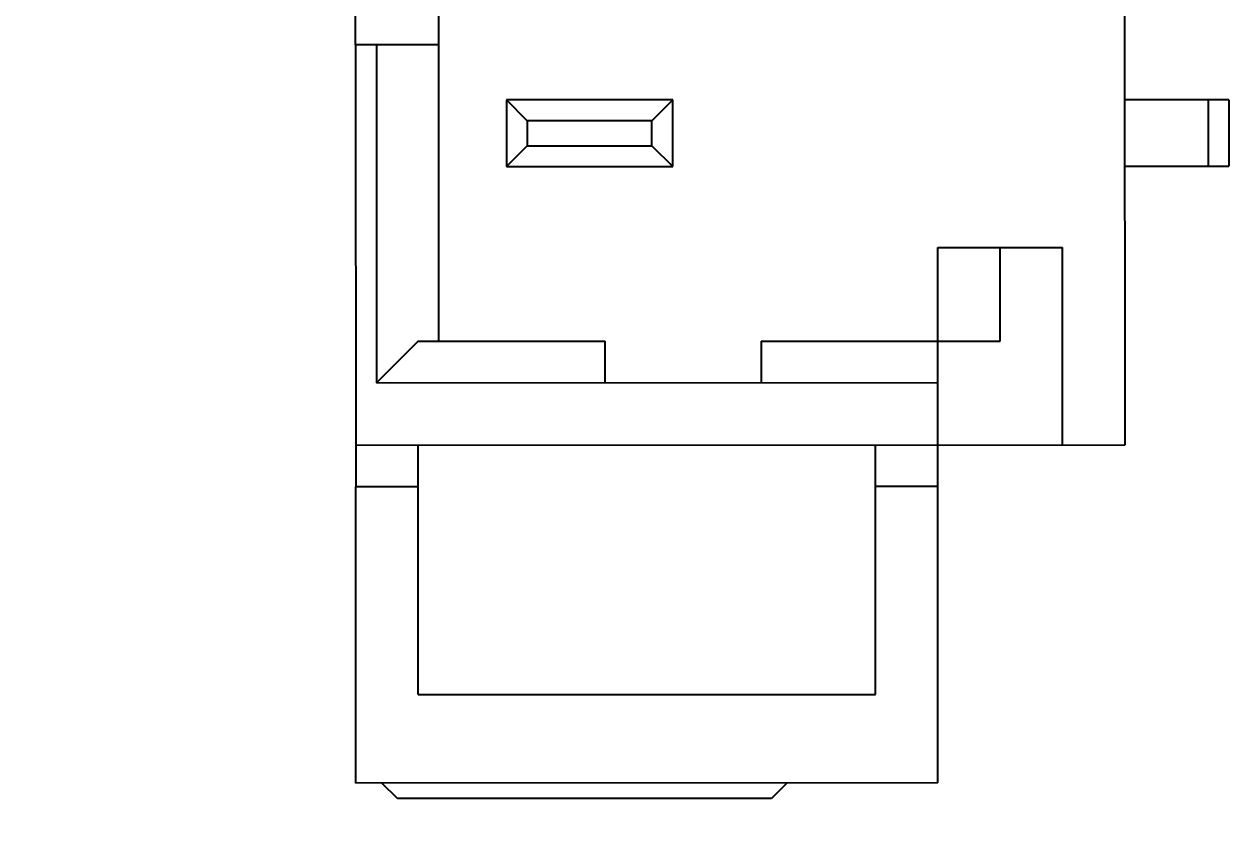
# Model space of a CAD drawing. Header units: millimetres. Extents: x 453.6 to 545.9, y 214.7 to 294.3.
# Drawn here: x 477.74 to 483.54, y 265.33 to 269.18 of the extents above; entities that cross this region are included whole.
import ezdxf

# ---------------------------------------------------------------- set-up
doc = ezdxf.new("R2010")
doc.units = ezdxf.units.MM
doc.header["$LTSCALE"] = 30.734
doc.header["$PDMODE"] = 3
doc.header["$PDSIZE"] = 0.3125
doc.layers.get('0').update_dxf_attribs({"linetype": 'CONTINUOUS'})
doc.layers.get('Defpoints').update_dxf_attribs({"linetype": 'CONTINUOUS'})
doc.layers.add('dim', color=6, linetype='CONTINUOUS', lineweight=9)
doc.styles.add('Verdana', font='verdana.ttf', dxfattribs={"height": 2.5})
doc.dimstyles.new('aaaaaaaa 3.0', dxfattribs={"dimtxt": 2.5, "dimasz": 1.5, "dimexe": 1.25, "dimexo": 0.625, "dimtad": 1, "dimdec": 1, "dimzin": 9, "dimdsep": 46, "dimtxsty": 'Verdana', "dimcen": 0, "dimazin": 0, "dimtfac": 1, "dimtofl": 0, "dimtmove": 0, "dimatfit": 3, "dimfxl": 1, "dimlwd": 25, "dimlwe": 25, "dimarcsym": 0})

# ---------------------------------------------------------------- blocks, each defined once
blk = doc.blocks.new('*D45')
at = {"layer": 'Defpoints', "color": 0}
for p in [(482.2733, 276.4739), (457.1679, 262.0629), (482.2708, 262.0629)]:
    blk.add_point(p, dxfattribs=at)
at = {"layer": 'dim', "color": 0, "lineweight": 25}
for p, q in [((481.6483, 276.4739), (455.9179, 276.4739)), ((457.1679, 274.9739), (457.1679, 263.5629)), ((481.6458, 262.0629), (455.9179, 262.0629))]:
    blk.add_line(p, q, dxfattribs=at)
at = {"layer": 'dim', "color": 0}
for points in [[(457.4179, 274.9739), (456.9179, 274.9739), (457.1679, 276.4739)], [(456.9179, 263.5629), (457.4179, 263.5629), (457.1679, 262.0629)]]:
    blk.add_solid(points, dxfattribs=at)
at = {"layer": 'dim', "color": 0, "insert": (455.2887, 269.2684), "char_height": 2.5, "attachment_point": 5, "rotation": 90, "style": 'Verdana'}
blk.add_mtext('14.4', dxfattribs=at)

msp = doc.modelspace()

# ---------------------------------------------------------------- linework, layer by layer
at = {"linetype": 'Continuous'}
for p, q in [((479.3358, 269.0757), (479.3348, 273.0257)), ((483.0364, 267.1518), (483.0352, 271.4018)), ((479.7362, 267.6509), (479.7354, 270.8009)), ((479.7358, 269.0759), (479.3358, 269.0757)), ((479.3358, 269.0757), (479.3364, 266.9507)), ((479.4358, 269.0758), (479.4363, 267.4508)), ((480.8609, 268.8112), (480.0609, 268.8109)), ((480.0609, 268.8109), (480.061, 268.4909)), ((480.1609, 268.711), (480.0609, 268.8109)), ((480.7609, 268.7111), (480.8609, 268.8112)), ((480.861, 268.4912), (480.8609, 268.8112)), ((483.5359, 268.8119), (483.0359, 268.8118)), ((483.4359, 268.8119), (483.436, 268.4919)), ((483.5359, 268.8119), (483.536, 268.4919)), ((480.7609, 268.7111), (480.1609, 268.711)), ((480.1609, 268.711), (480.161, 268.591)), ((480.761, 268.5911), (480.7609, 268.7111)), ((480.161, 268.591), (480.061, 268.4909)), ((480.161, 268.591), (480.761, 268.5911)), ((480.761, 268.5911), (480.861, 268.4912)), ((480.061, 268.4909), (480.861, 268.4912)), ((483.036, 268.4918), (483.536, 268.4919)), ((482.1361, 268.1015), (482.7361, 268.1017)), ((482.1363, 267.4515), (482.1361, 268.1015)), ((482.4362, 267.6516), (482.4361, 268.1016)), ((482.7364, 267.1517), (482.7361, 268.1017)), ((479.6362, 267.6508), (479.4363, 267.4508)), ((479.6362, 267.6508), (480.5362, 267.6511)), ((480.5363, 267.4511), (480.5362, 267.6511)), ((481.2862, 267.6513), (482.4362, 267.6516)), ((481.2862, 267.6513), (481.2863, 267.4513)), ((479.4363, 267.4508), (482.1363, 267.4515)), ((482.1364, 266.9515), (482.1363, 267.4515)), ((479.3364, 267.1507), (483.0364, 267.1518)), ((479.6367, 265.9508), (479.6364, 267.1508)), ((481.8367, 265.9514), (481.8364, 267.1514)), ((479.6364, 266.9508), (479.3364, 266.9507)), ((479.3368, 265.5257), (479.3364, 266.9507)), ((482.1364, 266.9515), (481.8364, 266.9514)), ((482.1368, 265.5265), (482.1364, 266.9515)), ((479.6367, 265.9508), (481.8367, 265.9514)), ((482.1368, 265.5265), (479.3368, 265.5257)), ((479.5368, 265.4508), (479.4618, 265.5258)), ((481.4118, 265.5263), (481.3368, 265.4513)), ((481.3368, 265.4513), (479.5368, 265.4508))]:
    msp.add_line(p, q, dxfattribs=at)

# ---------------------------------------------------------------- dimensions: what is measured, and where the dimension line sits
at = {"layer": 'dim'}
dim = msp.add_linear_dim(base=(457.1679, 262.0629), p1=(482.2733, 276.4739), p2=(482.2708, 262.0629), angle=90, dimstyle='aaaaaaaa 3.0', dxfattribs=at)
dim.commit()
dim.dimension.update_dxf_attribs({"geometry": '*D45', "text_midpoint": (457.1679, 269.2684), "dimtype": 160})

doc.saveas('drawing.dxf')
